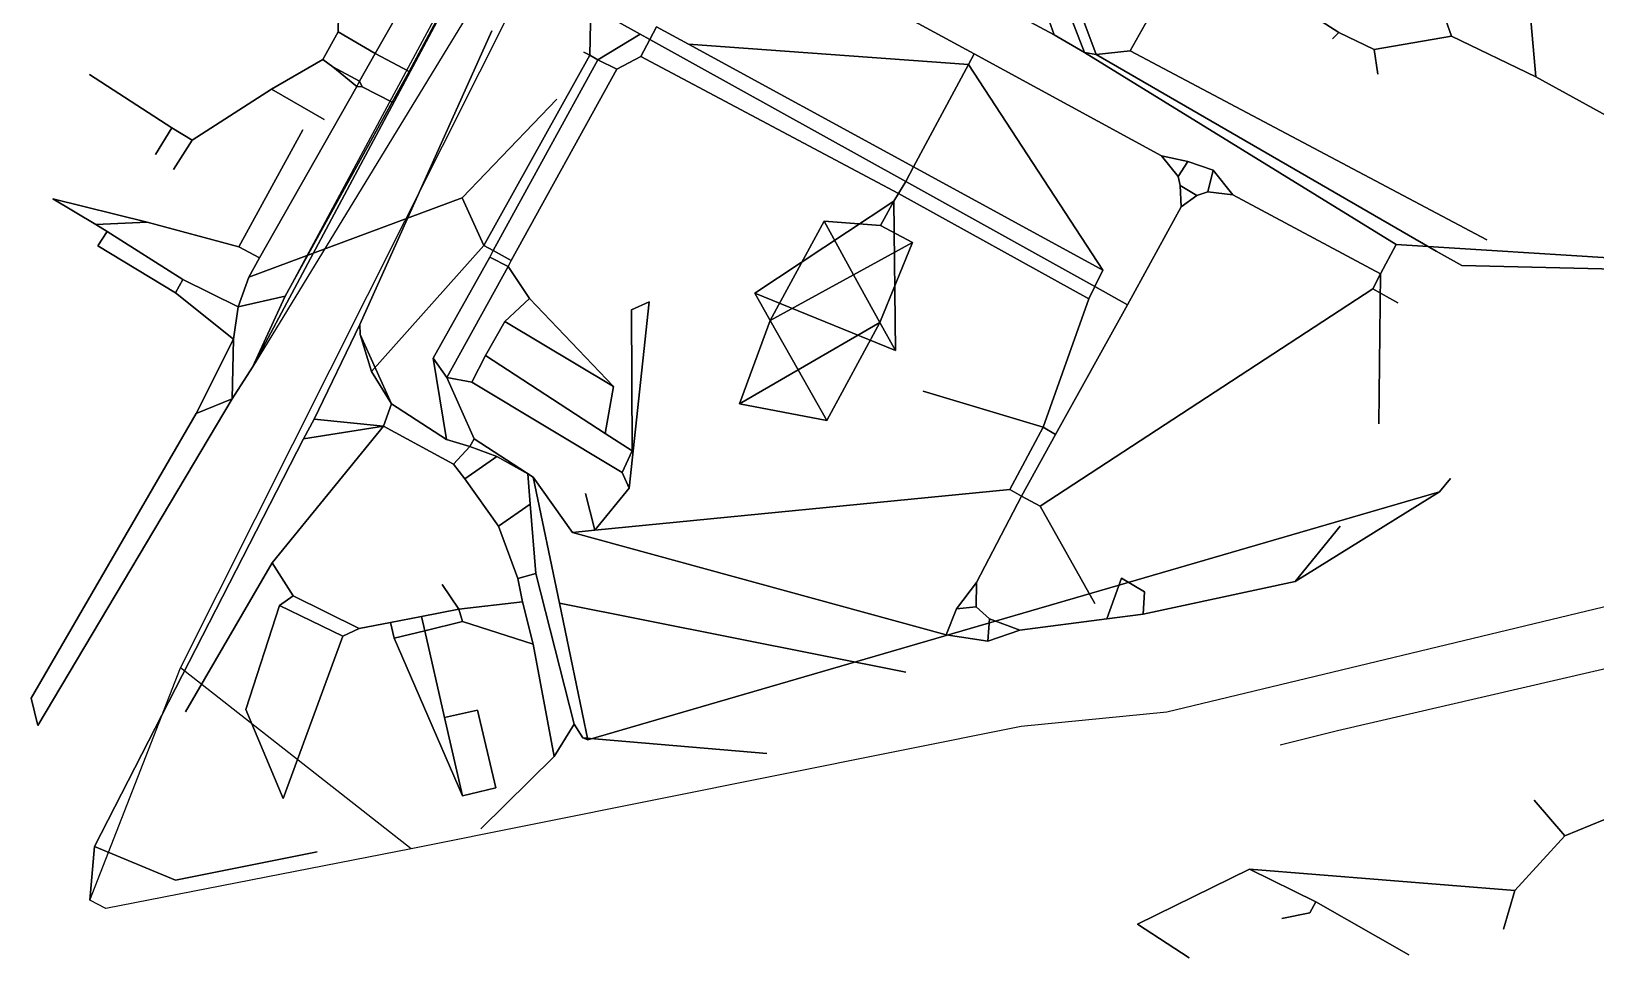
# Model space of a CAD drawing. Header units: metres. Extents: x 327752 to 330295, y 2791490 to 2794271.
# Drawn here: x 327752 to 328526, y 2791505 to 2791963 of the extents above; entities that cross this region are included whole.
import ezdxf

# ---------------------------------------------------------------- set-up
doc = ezdxf.new("R2010")
doc.units = ezdxf.units.M

msp = doc.modelspace()

# ---------------------------------------------------------------- linework, layer by layer
for p, q in [((327861.78, 2791796.78), (328122.09, 2792284.16)), ((328122.09, 2792284.16), (327861.78, 2791796.78)), ((327826.09, 2791648.17), (328069.51, 2792132.43)), ((328037.74, 2792128.93), (327877.99, 2791831.87)), ((327939.24, 2791942.85), (328004.42, 2792064.15)), ((328004.42, 2792064.15), (327939.24, 2791942.85)), ((327905.22, 2792013.11), (327904.05, 2791962.54)), ((327904.05, 2791962.54), (327905.22, 2792013.11)), ((328218.67, 2791951.55), (328119.15, 2792005.67)), ((328119.15, 2792005.67), (328218.67, 2791951.55)), ((327952.83, 2792005.19), (327922.5, 2791951.72)), ((327922.5, 2791951.72), (327952.83, 2792005.19)), ((328273.31, 2791952.29), (328257.65, 2791992.35)), ((328257.65, 2791992.35), (328273.31, 2791952.29)), ((328279, 2791951.25), (328262.64, 2791995.22)), ((328262.64, 2791995.22), (328279, 2791951.25)), ((328258.22, 2791961.01), (328248.15, 2791989.38)), ((328248.15, 2791989.38), (328258.22, 2791961.01)), ((327973.37, 2791979.6), (327861.78, 2791796.78)), ((328029.12, 2791974.8), (328028.54, 2791950.97)), ((328028.54, 2791950.97), (328029.12, 2791974.8)), ((328029.12, 2791974.8), (328053.43, 2791961.31)), ((328053.43, 2791961.31), (328029.12, 2791974.8)), ((328449.12, 2791976.17), (328454.75, 2791960.34)), ((328454.75, 2791960.34), (328449.12, 2791976.17)), ((328258.22, 2791961.01), (328244.12, 2791968.62)), ((328244.12, 2791968.62), (328258.22, 2791961.01)), ((328295.9, 2791953.14), (328304.75, 2791968.95)), ((328304.75, 2791968.95), (328295.9, 2791953.14)), ((328399.07, 2791962.17), (328382.06, 2791973.08)), ((328382.06, 2791973.08), (328399.07, 2791962.17)), ((328496.46, 2791940.21), (328493.74, 2791972.06)), ((328493.74, 2791972.06), (328496.46, 2791940.21)), ((327904.05, 2791962.54), (327896.54, 2791948.72)), ((327896.54, 2791948.72), (327904.05, 2791962.54)), ((327922.5, 2791951.72), (327904.05, 2791962.54)), ((327904.05, 2791962.54), (327922.5, 2791951.72)), ((327980.06, 2791962.9), (327914.79, 2791817.76)), ((327914.79, 2791817.76), (327980.06, 2791962.9)), ((328053.43, 2791961.31), (328032.54, 2791948.66)), ((328032.54, 2791948.66), (328053.43, 2791961.31)), ((328053.43, 2791961.31), (328058.26, 2791958.63)), ((328058.26, 2791958.63), (328053.43, 2791961.31)), ((328058.26, 2791958.63), (328061.53, 2791964.97)), ((328061.53, 2791964.97), (328058.26, 2791958.63)), ((328061.53, 2791964.97), (328077.37, 2791956.35)), ((328077.37, 2791956.35), (328061.53, 2791964.97)), ((328273.31, 2791952.29), (328258.22, 2791961.01)), ((328258.22, 2791961.01), (328273.31, 2791952.29)), ((328399.07, 2791962.17), (328395.87, 2791958.94)), ((328395.87, 2791958.94), (328399.07, 2791962.17)), ((328416.47, 2791953.81), (328399.07, 2791962.17)), ((328399.07, 2791962.17), (328416.47, 2791953.81)), ((328416.47, 2791953.81), (328454.75, 2791960.34)), ((328454.75, 2791960.34), (328416.47, 2791953.81)), ((328496.46, 2791940.21), (328454.75, 2791960.34)), ((328454.75, 2791960.34), (328496.46, 2791940.21)), ((327922.5, 2791951.72), (327914.75, 2791938.03)), ((327914.75, 2791938.03), (327922.5, 2791951.72)), ((327922.5, 2791951.72), (327939.24, 2791942.85)), ((327939.24, 2791942.85), (327922.5, 2791951.72)), ((328028.54, 2791950.97), (328025.68, 2791952.43)), ((328025.68, 2791952.43), (328028.54, 2791950.97)), ((328058.26, 2791958.63), (328053.86, 2791950.2)), ((328053.86, 2791950.2), (328058.26, 2791958.63)), ((328058.26, 2791958.63), (328184.84, 2791888.42)), ((328184.84, 2791888.42), (328058.26, 2791958.63)), ((328188.62, 2791895.78), (328077.37, 2791956.35)), ((328215.91, 2791946.32), (328077.37, 2791956.35)), ((328077.37, 2791956.35), (328188.62, 2791895.78)), ((328077.37, 2791956.35), (328215.91, 2791946.32)), ((328218.67, 2791951.55), (328215.91, 2791946.32)), ((328215.91, 2791946.32), (328218.67, 2791951.55)), ((328311.36, 2791901.16), (328218.67, 2791951.55)), ((328218.67, 2791951.55), (328311.36, 2791901.16)), ((328427.47, 2791857.3), (328273.31, 2791952.29)), ((328273.31, 2791952.29), (328279, 2791951.25)), ((328273.31, 2791952.29), (328427.47, 2791857.3)), ((328279, 2791951.25), (328273.31, 2791952.29)), ((328279, 2791951.25), (328295.9, 2791953.14)), ((328295.9, 2791953.14), (328279, 2791951.25)), ((328472.18, 2791859.69), (328295.9, 2791953.14)), ((328295.9, 2791953.14), (328472.18, 2791859.69)), ((328416.47, 2791953.81), (328418.41, 2791941.53)), ((328418.41, 2791941.53), (328416.47, 2791953.81)), ((327871.15, 2791934.11), (327896.54, 2791948.72)), ((327896.54, 2791948.72), (327871.15, 2791934.11)), ((327896.54, 2791948.72), (327901.49, 2791945.17)), ((327901.49, 2791945.17), (327896.54, 2791948.72)), ((327914.75, 2791938.03), (327901.49, 2791945.17)), ((327913.31, 2791935.48), (327901.49, 2791945.17)), ((327901.49, 2791945.17), (327914.75, 2791938.03)), ((327901.49, 2791945.17), (327913.31, 2791935.48)), ((327976.22, 2791856.88), (328028.54, 2791950.97)), ((328028.54, 2791950.97), (327976.22, 2791856.88)), ((328032.54, 2791948.66), (327980.75, 2791854.37)), ((327980.75, 2791854.37), (328032.54, 2791948.66)), ((327989.64, 2791849.44), (328041.97, 2791944.03)), ((328041.97, 2791944.03), (327989.64, 2791849.44)), ((328028.54, 2791950.97), (328032.54, 2791948.66)), ((328032.54, 2791948.66), (328028.54, 2791950.97)), ((328032.54, 2791948.66), (328041.97, 2791944.03)), ((328041.97, 2791944.03), (328032.54, 2791948.66)), ((328053.86, 2791950.2), (328041.97, 2791944.03)), ((328041.97, 2791944.03), (328053.86, 2791950.2)), ((328181.19, 2791882.53), (328053.86, 2791950.2)), ((328053.86, 2791950.2), (328181.19, 2791882.53)), ((328188.62, 2791895.78), (328215.91, 2791946.32)), ((328215.91, 2791946.32), (328188.62, 2791895.78)), ((328215.91, 2791946.32), (328282.4, 2791844.73)), ((328282.4, 2791844.73), (328215.91, 2791946.32)), ((328279, 2791951.25), (328447.24, 2791853.99)), ((328447.24, 2791853.99), (328279, 2791951.25)), ((327821.91, 2791915.09), (327781.13, 2791941.44)), ((327781.13, 2791941.44), (327821.91, 2791915.09)), ((327914.75, 2791938.03), (327913.31, 2791935.48)), ((327913.31, 2791935.48), (327914.75, 2791938.03)), ((327916.03, 2791935.26), (327914.75, 2791938.03)), ((327914.75, 2791938.03), (327916.03, 2791935.26)), ((327930.88, 2791927.71), (327939.24, 2791942.85)), ((327939.24, 2791942.85), (327930.88, 2791927.71)), ((328555.06, 2791907.96), (328496.46, 2791940.21)), ((328496.46, 2791940.21), (328555.06, 2791907.96)), ((327831.89, 2791908.9), (327871.15, 2791934.11)), ((327871.15, 2791934.11), (327831.89, 2791908.9)), ((327865.3, 2791850.79), (327913.31, 2791935.48)), ((327913.31, 2791935.48), (327865.3, 2791850.79)), ((327871.15, 2791934.11), (327897.14, 2791919.14)), ((327897.14, 2791919.14), (327871.15, 2791934.11)), ((327916.03, 2791935.26), (327913.31, 2791935.48)), ((327913.31, 2791935.48), (327916.03, 2791935.26)), ((327930.88, 2791927.71), (327916.03, 2791935.26)), ((327916.03, 2791935.26), (327930.88, 2791927.71)), ((327965.38, 2791880.34), (328012.27, 2791929.13)), ((328012.27, 2791929.13), (327965.38, 2791880.34)), ((327877.99, 2791831.87), (327930.88, 2791927.71)), ((327930.88, 2791927.71), (327877.99, 2791831.87)), ((327821.91, 2791915.09), (327813.81, 2791901.92)), ((327813.81, 2791901.92), (327821.91, 2791915.09)), ((327831.89, 2791908.9), (327821.91, 2791915.09)), ((327821.91, 2791915.09), (327831.89, 2791908.9)), ((327854.92, 2791856.17), (327886.65, 2791914.1)), ((327886.65, 2791914.1), (327854.92, 2791856.17)), ((327831.89, 2791908.9), (327822.77, 2791894.41)), ((327822.77, 2791894.41), (327831.89, 2791908.9)), ((328324.3, 2791898.36), (328311.36, 2791901.16)), ((328311.36, 2791901.16), (328324.3, 2791898.36)), ((328311.36, 2791901.16), (328319.67, 2791890.96)), ((328319.67, 2791890.96), (328311.36, 2791901.16)), ((328324.3, 2791898.36), (328319.67, 2791890.96)), ((328319.67, 2791890.96), (328324.3, 2791898.36)), ((328336.97, 2791894.13), (328324.3, 2791898.36)), ((328324.3, 2791898.36), (328336.97, 2791894.13)), ((328184.84, 2791888.42), (328188.62, 2791895.78)), ((328188.62, 2791895.78), (328184.84, 2791888.42)), ((328188.62, 2791895.78), (328282.4, 2791844.73)), ((328282.4, 2791844.73), (328188.62, 2791895.78)), ((328320.59, 2791886.55), (328319.67, 2791890.96)), ((328319.67, 2791890.96), (328320.59, 2791886.55)), ((328336.97, 2791894.13), (328334.28, 2791883.43)), ((328334.28, 2791883.43), (328336.97, 2791894.13)), ((328336.97, 2791894.13), (328346.57, 2791881.98)), ((328346.57, 2791881.98), (328336.97, 2791894.13)), ((328181.19, 2791882.53), (328179.03, 2791878.75)), ((328179.03, 2791878.75), (328181.19, 2791882.53)), ((328184.84, 2791888.42), (328181.19, 2791882.53)), ((328181.19, 2791882.53), (328184.84, 2791888.42)), ((328181.19, 2791882.53), (328275.34, 2791830.46)), ((328275.34, 2791830.46), (328181.19, 2791882.53)), ((328278.31, 2791836.56), (328184.84, 2791888.42)), ((328184.84, 2791888.42), (328278.31, 2791836.56)), ((328321.15, 2791875.99), (328320.59, 2791886.55)), ((328328.87, 2791881.52), (328320.59, 2791886.55)), ((328320.59, 2791886.55), (328328.87, 2791881.52)), ((328320.59, 2791886.55), (328321.15, 2791875.99)), ((328328.87, 2791881.52), (328334.28, 2791883.43)), ((328334.28, 2791883.43), (328328.87, 2791881.52)), ((328334.28, 2791883.43), (328346.57, 2791881.98)), ((328346.57, 2791881.98), (328334.28, 2791883.43)), ((328346.57, 2791881.98), (328419.68, 2791842.94)), ((328419.68, 2791842.94), (328346.57, 2791881.98)), ((327809.6, 2791868.39), (327762.95, 2791879.89)), ((327762.95, 2791879.89), (327784.27, 2791867.29)), ((327762.95, 2791879.89), (327809.6, 2791868.39)), ((327784.27, 2791867.29), (327762.95, 2791879.89)), ((327965.38, 2791880.34), (327859.9, 2791841.27)), ((327859.9, 2791841.27), (327965.38, 2791880.34)), ((327965.38, 2791880.34), (327976.22, 2791856.88)), ((327976.22, 2791856.88), (327965.38, 2791880.34)), ((328179.03, 2791878.75), (328110.24, 2791833.25)), ((328110.24, 2791833.25), (328179.03, 2791878.75)), ((328179.03, 2791878.75), (328172.35, 2791866.81)), ((328172.35, 2791866.81), (328179.03, 2791878.75)), ((328179.03, 2791878.75), (328179.74, 2791804.93)), ((328179.74, 2791804.93), (328179.03, 2791878.75)), ((328321.15, 2791875.99), (328294.5, 2791827.58)), ((328294.5, 2791827.58), (328321.15, 2791875.99)), ((328321.15, 2791875.99), (328328.87, 2791881.52)), ((328328.87, 2791881.52), (328321.15, 2791875.99)), ((327809.6, 2791868.39), (327784.27, 2791867.29)), ((327784.27, 2791867.29), (327809.6, 2791868.39)), ((327789.84, 2791863.83), (327784.27, 2791867.29)), ((327784.27, 2791867.29), (327789.84, 2791863.83)), ((327809.6, 2791868.39), (327854.92, 2791856.17)), ((327854.92, 2791856.17), (327809.6, 2791868.39)), ((328144.45, 2791868.84), (328117.86, 2791819.8)), ((328117.86, 2791819.8), (328144.45, 2791868.84)), ((328172.35, 2791866.81), (328144.45, 2791868.84)), ((328144.45, 2791868.84), (328159.07, 2791842.4)), ((328144.45, 2791868.84), (328172.35, 2791866.81)), ((328159.07, 2791842.4), (328144.45, 2791868.84)), ((328172.35, 2791866.81), (328188.12, 2791858.35)), ((328188.12, 2791858.35), (328172.35, 2791866.81)), ((327789.84, 2791863.83), (327785.22, 2791856.65)), ((327785.22, 2791856.65), (327789.84, 2791863.83)), ((327827.38, 2791840.13), (327789.84, 2791863.83)), ((327789.84, 2791863.83), (327827.38, 2791840.13)), ((327823.7, 2791833.43), (327785.22, 2791856.65)), ((327785.22, 2791856.65), (327823.7, 2791833.43)), ((327865.3, 2791850.79), (327854.92, 2791856.17)), ((327854.92, 2791856.17), (327865.3, 2791850.79)), ((327920.68, 2791794.57), (327976.22, 2791856.88)), ((327976.22, 2791856.88), (327920.68, 2791794.57)), ((327951.06, 2791801.19), (327979.12, 2791851.15)), ((327979.12, 2791851.15), (327951.06, 2791801.19)), ((327976.22, 2791856.88), (327980.75, 2791854.37)), ((327980.75, 2791854.37), (327976.22, 2791856.88)), ((327979.12, 2791851.15), (327980.75, 2791854.37)), ((327980.75, 2791854.37), (327979.12, 2791851.15)), ((327988.13, 2791846.43), (327979.12, 2791851.15)), ((327979.12, 2791851.15), (327988.13, 2791846.43)), ((327980.75, 2791854.37), (327989.64, 2791849.44)), ((327989.64, 2791849.44), (327980.75, 2791854.37)), ((328159.07, 2791842.4), (328188.12, 2791858.35)), ((328188.12, 2791858.35), (328159.07, 2791842.4)), ((328172.1, 2791818.85), (328188.12, 2791858.35)), ((328188.12, 2791858.35), (328172.1, 2791818.85)), ((328427.47, 2791857.3), (328419.68, 2791842.94)), ((328419.68, 2791842.94), (328427.47, 2791857.3)), ((328816.2, 2791833.27), (328427.47, 2791857.3)), ((328427.47, 2791857.3), (328816.2, 2791833.27)), ((328447.24, 2791853.99), (328459.91, 2791847.03)), ((328447.24, 2791853.99), (328459.91, 2791847.03)), ((328459.91, 2791847.03), (328447.24, 2791853.99)), ((328459.91, 2791847.03), (328447.24, 2791853.99)), ((327859.9, 2791841.27), (327865.3, 2791850.79)), ((327865.3, 2791850.79), (327859.9, 2791841.27)), ((327957.87, 2791791.6), (327988.13, 2791846.43)), ((327988.13, 2791846.43), (327957.87, 2791791.6)), ((327988.13, 2791846.43), (327989.64, 2791849.44)), ((327989.64, 2791849.44), (327988.13, 2791846.43)), ((327998.79, 2791830.64), (327988.13, 2791846.43)), ((327988.13, 2791846.43), (327998.79, 2791830.64)), ((328278.31, 2791836.56), (328282.4, 2791844.73)), ((328282.4, 2791844.73), (328278.31, 2791836.56)), ((328812.32, 2791838.75), (328459.91, 2791847.03)), ((328459.91, 2791847.03), (328812.32, 2791838.75)), ((327827.38, 2791840.13), (327823.7, 2791833.43)), ((327823.7, 2791833.43), (327827.38, 2791840.13)), ((327854.63, 2791826.53), (327827.38, 2791840.13)), ((327827.38, 2791840.13), (327854.63, 2791826.53)), ((327859.9, 2791841.27), (327854.63, 2791826.53)), ((327854.63, 2791826.53), (327859.9, 2791841.27)), ((328159.07, 2791842.4), (328117.86, 2791819.8)), ((328117.86, 2791819.8), (328159.07, 2791842.4)), ((328172.1, 2791818.85), (328159.07, 2791842.4)), ((328159.07, 2791842.4), (328172.1, 2791818.85)), ((328251.38, 2791728.04), (328415.85, 2791835.43)), ((328415.85, 2791835.43), (328251.38, 2791728.04)), ((328278.31, 2791836.56), (328275.34, 2791830.46)), ((328275.34, 2791830.46), (328278.31, 2791836.56)), ((328294.5, 2791827.58), (328278.31, 2791836.56)), ((328278.31, 2791836.56), (328294.5, 2791827.58)), ((328419.68, 2791842.94), (328415.85, 2791835.43)), ((328415.85, 2791835.43), (328419.68, 2791842.94)), ((328428.18, 2791828.57), (328415.85, 2791835.43)), ((328415.85, 2791835.43), (328428.18, 2791828.57)), ((328419.68, 2791842.94), (328418.77, 2791768.67)), ((328418.77, 2791768.67), (328419.68, 2791842.94)), ((327852.32, 2791810.54), (327823.7, 2791833.43)), ((327823.7, 2791833.43), (327852.32, 2791810.54)), ((327877.99, 2791831.87), (327854.63, 2791826.53)), ((327854.63, 2791826.53), (327877.99, 2791831.87)), ((327861.78, 2791796.78), (327877.99, 2791831.87)), ((327877.99, 2791831.87), (327861.78, 2791796.78)), ((327998.79, 2791830.64), (327986.53, 2791819.3)), ((327986.53, 2791819.3), (327998.79, 2791830.64)), ((327998.79, 2791830.64), (328040.34, 2791787.23)), ((328040.34, 2791787.23), (327998.79, 2791830.64)), ((328057.88, 2791829.03), (328048.11, 2791736.87)), ((328048.11, 2791736.87), (328057.88, 2791829.03)), ((328049.18, 2791825.09), (328057.88, 2791829.03)), ((328049.18, 2791825.09), (328057.88, 2791829.03)), ((328057.88, 2791829.03), (328049.18, 2791825.09)), ((328057.88, 2791829.03), (328049.18, 2791825.09)), ((328110.24, 2791833.25), (328179.74, 2791804.93)), ((328110.24, 2791833.25), (328117.86, 2791819.8)), ((328179.74, 2791804.93), (328110.24, 2791833.25)), ((328117.86, 2791819.8), (328110.24, 2791833.25)), ((328275.34, 2791830.46), (328252.82, 2791767)), ((328252.82, 2791767), (328275.34, 2791830.46)), ((327854.63, 2791826.53), (327852.32, 2791810.54)), ((327852.32, 2791810.54), (327854.63, 2791826.53)), ((328049.18, 2791825.09), (328049.55, 2791755.34)), ((328049.55, 2791755.34), (328049.18, 2791825.09)), ((328294.5, 2791827.58), (328258.92, 2791763.4)), ((328258.92, 2791763.4), (328294.5, 2791827.58)), ((327914.79, 2791817.76), (327892.18, 2791771.1)), ((327892.18, 2791771.1), (327914.79, 2791817.76)), ((327914.79, 2791817.76), (327914.98, 2791812.94)), ((327914.98, 2791812.94), (327914.79, 2791817.76)), ((327930.46, 2791778.57), (327914.98, 2791812.94)), ((327920.68, 2791794.57), (327914.98, 2791812.94)), ((327914.98, 2791812.94), (327930.46, 2791778.57)), ((327914.98, 2791812.94), (327920.68, 2791794.57)), ((327977.04, 2791802.53), (327986.53, 2791819.3)), ((327986.53, 2791819.3), (327977.04, 2791802.53)), ((328040.34, 2791787.23), (327986.53, 2791819.3)), ((327986.53, 2791819.3), (328040.34, 2791787.23)), ((328117.86, 2791819.8), (328102.58, 2791778.57)), ((328102.58, 2791778.57), (328117.86, 2791819.8)), ((328117.86, 2791819.8), (328131.63, 2791795.39)), ((328131.63, 2791795.39), (328117.86, 2791819.8)), ((328172.1, 2791818.85), (328131.63, 2791795.39)), ((328131.63, 2791795.39), (328172.1, 2791818.85)), ((328172.1, 2791818.85), (328145.77, 2791770.32)), ((328145.77, 2791770.32), (328172.1, 2791818.85)), ((328179.74, 2791804.93), (328172.1, 2791818.85)), ((328172.1, 2791818.85), (328179.74, 2791804.93)), ((327833.96, 2791773.82), (327852.32, 2791810.54)), ((327852.32, 2791810.54), (327833.96, 2791773.82)), ((327851.72, 2791781.06), (327852.32, 2791810.54)), ((327852.32, 2791810.54), (327851.72, 2791781.06)), ((327861.78, 2791796.78), (327851.72, 2791781.06)), ((327851.72, 2791781.06), (327861.78, 2791796.78)), ((327957.7, 2791761.02), (327951.06, 2791801.19)), ((327957.87, 2791791.6), (327951.06, 2791801.19)), ((327951.06, 2791801.19), (327957.7, 2791761.02)), ((327951.06, 2791801.19), (327957.87, 2791791.6)), ((327970.16, 2791789.28), (327977.04, 2791802.53)), ((327977.04, 2791802.53), (327970.16, 2791789.28)), ((327977.04, 2791802.53), (328036.23, 2791763.89)), ((328036.23, 2791763.89), (327977.04, 2791802.53)), ((327930.46, 2791778.57), (327920.68, 2791794.57)), ((327920.68, 2791794.57), (327930.46, 2791778.57)), ((327970.16, 2791789.28), (327957.87, 2791791.6)), ((327957.87, 2791791.6), (327971.46, 2791761.32)), ((327957.87, 2791791.6), (327970.16, 2791789.28)), ((327971.46, 2791761.32), (327957.87, 2791791.6)), ((327970.16, 2791789.28), (328044.64, 2791744.7)), ((328044.64, 2791744.7), (327970.16, 2791789.28)), ((328131.63, 2791795.39), (328102.58, 2791778.57)), ((328102.58, 2791778.57), (328131.63, 2791795.39)), ((328145.77, 2791770.32), (328131.63, 2791795.39)), ((328131.63, 2791795.39), (328145.77, 2791770.32)), ((328040.34, 2791787.23), (328036.23, 2791763.89)), ((328036.23, 2791763.89), (328040.34, 2791787.23)), ((328252.82, 2791767), (328193.53, 2791784.87)), ((328193.53, 2791784.87), (328252.82, 2791767)), ((327833.96, 2791773.82), (327752.35, 2791633.16)), ((327833.96, 2791773.82), (327752.35, 2791633.16)), ((327752.35, 2791633.16), (327833.96, 2791773.82)), ((327752.35, 2791633.16), (327833.96, 2791773.82)), ((327851.72, 2791781.06), (327755.61, 2791619.7)), ((327755.61, 2791619.7), (327851.72, 2791781.06)), ((327851.72, 2791781.06), (327833.96, 2791773.82)), ((327833.96, 2791773.82), (327851.72, 2791781.06)), ((327926.56, 2791767.64), (327930.46, 2791778.57)), ((327930.46, 2791778.57), (327926.56, 2791767.64)), ((327930.46, 2791778.57), (327957.7, 2791761.02)), ((327957.7, 2791761.02), (327930.46, 2791778.57)), ((328145.77, 2791770.32), (328102.58, 2791778.57)), ((328102.58, 2791778.57), (328145.77, 2791770.32)), ((327871.56, 2791699.96), (327926.56, 2791767.64)), ((327926.56, 2791767.64), (327871.56, 2791699.96)), ((327887.01, 2791761.32), (327892.18, 2791771.1)), ((327892.18, 2791771.1), (327887.01, 2791761.32)), ((327887.01, 2791761.32), (327926.56, 2791767.64)), ((327926.56, 2791767.64), (327887.01, 2791761.32)), ((327892.18, 2791771.1), (327926.56, 2791767.64)), ((327926.56, 2791767.64), (327892.18, 2791771.1)), ((327961.25, 2791748.76), (327926.56, 2791767.64)), ((327926.56, 2791767.64), (327961.25, 2791748.76)), ((328252.82, 2791767), (328236.34, 2791736.29)), ((328236.34, 2791736.29), (328252.82, 2791767)), ((328258.92, 2791763.4), (328252.82, 2791767)), ((328252.82, 2791767), (328258.92, 2791763.4)), ((327783.54, 2791559.8), (327887.01, 2791761.32)), ((327887.01, 2791761.32), (327783.54, 2791559.8)), ((327969.3, 2791757.57), (327957.7, 2791761.02)), ((327957.7, 2791761.02), (327969.3, 2791757.57)), ((327969.3, 2791757.57), (327971.46, 2791761.32)), ((327971.46, 2791761.32), (327969.3, 2791757.57)), ((328000.52, 2791742.31), (327971.46, 2791761.32)), ((327971.46, 2791761.32), (328000.52, 2791742.31)), ((328049.55, 2791755.34), (328036.23, 2791763.89)), ((328036.23, 2791763.89), (328049.55, 2791755.34)), ((328242.1, 2791733.03), (328258.92, 2791763.4)), ((328258.92, 2791763.4), (328242.1, 2791733.03)), ((327961.25, 2791748.76), (327969.3, 2791757.57)), ((327969.3, 2791757.57), (327961.25, 2791748.76)), ((327966.78, 2791741.47), (327982.55, 2791752.55)), ((327982.55, 2791752.55), (327966.78, 2791741.47)), ((327982.55, 2791752.55), (327969.3, 2791757.57)), ((327969.3, 2791757.57), (327982.55, 2791752.55)), ((327997.93, 2791743.99), (327982.55, 2791752.55)), ((327982.55, 2791752.55), (327997.93, 2791743.99)), ((328044.64, 2791744.7), (328049.55, 2791755.34)), ((328049.55, 2791755.34), (328044.64, 2791744.7)), ((327966.78, 2791741.47), (327961.25, 2791748.76)), ((327961.25, 2791748.76), (327966.78, 2791741.47)), ((327999.12, 2791729.09), (327997.93, 2791743.99)), ((327997.93, 2791743.99), (328000.52, 2791742.31)), ((327997.93, 2791743.99), (327999.12, 2791729.09)), ((328000.52, 2791742.31), (327997.93, 2791743.99)), ((328044.64, 2791744.7), (328048.11, 2791736.87)), ((328048.11, 2791736.87), (328044.64, 2791744.7)), ((327983.44, 2791718.1), (327966.78, 2791741.47)), ((327966.78, 2791741.47), (327983.44, 2791718.1)), ((328000.52, 2791742.31), (328020.07, 2791715.09)), ((328000.52, 2791742.31), (328013.56, 2791680.1)), ((328013.56, 2791680.1), (328000.52, 2791742.31)), ((328020.07, 2791715.09), (328000.52, 2791742.31)), ((328027.68, 2791612.52), (328448.76, 2791735.04)), ((328448.76, 2791735.04), (328027.68, 2791612.52)), ((328048.11, 2791736.87), (328031.06, 2791716.21)), ((328031.06, 2791716.21), (328048.11, 2791736.87)), ((328031.06, 2791716.21), (328236.34, 2791736.29)), ((328236.34, 2791736.29), (328031.06, 2791716.21)), ((328242.1, 2791733.03), (328236.34, 2791736.29)), ((328236.34, 2791736.29), (328242.1, 2791733.03)), ((328448.76, 2791735.04), (328377.46, 2791690.75)), ((328377.46, 2791690.75), (328448.76, 2791735.04)), ((328448.76, 2791735.04), (328454.24, 2791741.68)), ((328454.24, 2791741.68), (328448.76, 2791735.04)), ((327983.44, 2791718.1), (327999.12, 2791729.09)), ((327999.12, 2791729.09), (327983.44, 2791718.1)), ((328001.92, 2791694.79), (327999.12, 2791729.09)), ((327999.12, 2791729.09), (328001.92, 2791694.79)), ((328031.06, 2791716.21), (328026.41, 2791734.36)), ((328026.41, 2791734.36), (328031.06, 2791716.21)), ((328219.87, 2791690.25), (328242.1, 2791733.03)), ((328242.1, 2791733.03), (328219.87, 2791690.25)), ((328242.1, 2791733.03), (328251.38, 2791728.04)), ((328251.38, 2791728.04), (328242.1, 2791733.03)), ((328278.41, 2791679.92), (328251.38, 2791728.04)), ((328251.38, 2791728.04), (328278.41, 2791679.92)), ((327983.44, 2791718.1), (327993.01, 2791692.26)), ((327993.01, 2791692.26), (327983.44, 2791718.1)), ((328031.06, 2791716.21), (328020.07, 2791715.09)), ((328020.07, 2791715.09), (328031.06, 2791716.21)), ((328204.92, 2791664.48), (328020.07, 2791715.09)), ((328020.07, 2791715.09), (328204.92, 2791664.48)), ((328377.46, 2791690.75), (328399.69, 2791718.16)), ((328399.69, 2791718.16), (328377.46, 2791690.75)), ((328657.59, 2791708.8), (328313.9, 2791626.18)), ((327828.7, 2791626.42), (327871.56, 2791699.96)), ((327871.56, 2791699.96), (327828.7, 2791626.42)), ((327871.56, 2791699.96), (327881.91, 2791683.75)), ((327881.91, 2791683.75), (327871.56, 2791699.96)), ((327963.85, 2791677.08), (327955.63, 2791689.25)), ((327955.63, 2791689.25), (327963.85, 2791677.08)), ((328001.92, 2791694.79), (327993.01, 2791692.26)), ((327993.01, 2791692.26), (328001.92, 2791694.79)), ((327993.01, 2791692.26), (327995.36, 2791680.74)), ((327995.36, 2791680.74), (327993.01, 2791692.26)), ((328020.88, 2791620.27), (328001.92, 2791694.79)), ((328001.92, 2791694.79), (328020.88, 2791620.27)), ((328209.9, 2791677.36), (328219.87, 2791690.25)), ((328219.87, 2791690.25), (328209.9, 2791677.36)), ((328219.7, 2791678.28), (328219.87, 2791690.25)), ((328219.87, 2791690.25), (328219.7, 2791678.28)), ((328284.27, 2791672.29), (328291.51, 2791692.53)), ((328291.51, 2791692.53), (328284.27, 2791672.29)), ((328302.93, 2791685.63), (328291.51, 2791692.53)), ((328302.93, 2791685.63), (328291.51, 2791692.53)), ((328291.51, 2791692.53), (328302.93, 2791685.63)), ((328291.51, 2791692.53), (328302.93, 2791685.63)), ((328377.46, 2791690.75), (328302.23, 2791674.68)), ((328302.23, 2791674.68), (328377.46, 2791690.75)), ((327875.14, 2791678.96), (327881.91, 2791683.75)), ((327881.91, 2791683.75), (327875.14, 2791678.96)), ((327914.57, 2791667.51), (327881.91, 2791683.75)), ((327881.91, 2791683.75), (327914.57, 2791667.51)), ((327963.85, 2791677.08), (327995.36, 2791680.74)), ((327995.36, 2791680.74), (327963.85, 2791677.08)), ((328000.5, 2791659.83), (327995.36, 2791680.74)), ((327995.36, 2791680.74), (328000.5, 2791659.83)), ((328302.23, 2791674.68), (328302.93, 2791685.63)), ((328302.93, 2791685.63), (328302.23, 2791674.68)), ((328398.36, 2791617.23), (328684.14, 2791683.3)), ((327858.5, 2791627.59), (327875.14, 2791678.96)), ((327875.14, 2791678.96), (327858.5, 2791627.59)), ((327906.39, 2791663.86), (327875.14, 2791678.96)), ((327875.14, 2791678.96), (327906.39, 2791663.86)), ((327930.02, 2791670.51), (327945.32, 2791673.47)), ((327945.32, 2791673.47), (327930.02, 2791670.51)), ((327945.32, 2791673.47), (327963.85, 2791677.08)), ((327963.85, 2791677.08), (327945.32, 2791673.47)), ((327946.96, 2791666.5), (327945.32, 2791673.47)), ((327945.32, 2791673.47), (327946.96, 2791666.5)), ((327963.85, 2791677.08), (327965.67, 2791671.04)), ((327965.67, 2791671.04), (327963.85, 2791677.08)), ((328027.68, 2791612.52), (328013.56, 2791680.1)), ((328013.56, 2791680.1), (328027.68, 2791612.52)), ((328013.56, 2791680.1), (328184.88, 2791645.93)), ((328184.88, 2791645.93), (328013.56, 2791680.1)), ((328209.9, 2791677.36), (328204.92, 2791664.48)), ((328204.92, 2791664.48), (328209.9, 2791677.36)), ((328219.7, 2791678.28), (328209.9, 2791677.36)), ((328209.9, 2791677.36), (328219.7, 2791678.28)), ((328219.7, 2791678.28), (328226.25, 2791672.35)), ((328226.25, 2791672.35), (328219.7, 2791678.28)), ((328284.27, 2791672.29), (328302.23, 2791674.68)), ((328302.23, 2791674.68), (328284.27, 2791672.29)), ((327906.39, 2791663.86), (327914.57, 2791667.51)), ((327914.57, 2791667.51), (327906.39, 2791663.86)), ((327930.02, 2791670.51), (327914.57, 2791667.51)), ((327914.57, 2791667.51), (327930.02, 2791670.51)), ((327931.91, 2791662.82), (327930.02, 2791670.51)), ((327930.02, 2791670.51), (327931.91, 2791662.82)), ((327931.91, 2791662.82), (327946.96, 2791666.5)), ((327946.96, 2791666.5), (327931.91, 2791662.82)), ((327946.96, 2791666.5), (327965.67, 2791671.04)), ((327965.67, 2791671.04), (327946.96, 2791666.5)), ((327946.96, 2791666.5), (327956.76, 2791623.56)), ((327956.76, 2791623.56), (327946.96, 2791666.5)), ((328000.5, 2791659.83), (327965.67, 2791671.04)), ((327965.67, 2791671.04), (328000.5, 2791659.83)), ((328226.25, 2791672.35), (328225.38, 2791661.33)), ((328225.38, 2791661.33), (328226.25, 2791672.35)), ((328225.38, 2791661.33), (328241.35, 2791666.69)), ((328241.35, 2791666.69), (328225.38, 2791661.33)), ((328226.25, 2791672.35), (328241.35, 2791666.69)), ((328241.35, 2791666.69), (328226.25, 2791672.35)), ((328241.35, 2791666.69), (328284.27, 2791672.29)), ((328284.27, 2791672.29), (328241.35, 2791666.69)), ((327876.96, 2791583.63), (327906.39, 2791663.86)), ((327906.39, 2791663.86), (327876.96, 2791583.63)), ((327931.91, 2791662.82), (327965.6, 2791584.85)), ((327965.6, 2791584.85), (327931.91, 2791662.82)), ((328010.93, 2791604.36), (328000.5, 2791659.83)), ((328000.5, 2791659.83), (328010.93, 2791604.36)), ((328204.92, 2791664.48), (328225.38, 2791661.33)), ((328225.38, 2791661.33), (328204.92, 2791664.48)), ((327781.39, 2791533.25), (327826.09, 2791648.17)), ((327940.18, 2791558.66), (327826.09, 2791648.17)), ((327755.61, 2791619.7), (327752.35, 2791633.16)), ((327752.35, 2791633.16), (327755.61, 2791619.7)), ((327876.96, 2791583.63), (327858.5, 2791627.59)), ((327876.96, 2791583.63), (327858.5, 2791627.59)), ((327858.5, 2791627.59), (327876.96, 2791583.63)), ((327858.5, 2791627.59), (327876.96, 2791583.63)), ((327956.76, 2791623.56), (327972.99, 2791627.26)), ((327972.99, 2791627.26), (327956.76, 2791623.56)), ((327982.15, 2791588.85), (327972.99, 2791627.26)), ((327982.15, 2791588.85), (327972.99, 2791627.26)), ((327972.99, 2791627.26), (327982.15, 2791588.85)), ((327972.99, 2791627.26), (327982.15, 2791588.85)), ((328241.89, 2791619.06), (327940.18, 2791558.66)), ((327965.6, 2791584.85), (327956.76, 2791623.56)), ((327956.76, 2791623.56), (327965.6, 2791584.85)), ((328010.93, 2791604.36), (328020.88, 2791620.27)), ((328020.88, 2791620.27), (328010.93, 2791604.36)), ((328025.19, 2791613.49), (328020.88, 2791620.27)), ((328020.88, 2791620.27), (328025.19, 2791613.49)), ((328313.9, 2791626.18), (328241.89, 2791619.06)), ((328116.08, 2791605.84), (328025.19, 2791613.49)), ((328025.19, 2791613.49), (328027.68, 2791612.52)), ((328025.19, 2791613.49), (328116.08, 2791605.84)), ((328027.68, 2791612.52), (328025.19, 2791613.49)), ((328369.96, 2791610.1), (328398.36, 2791617.23)), ((327974.68, 2791568.54), (328010.93, 2791604.36)), ((328010.93, 2791604.36), (327974.68, 2791568.54)), ((327965.6, 2791584.85), (327982.15, 2791588.85)), ((327982.15, 2791588.85), (327965.6, 2791584.85)), ((328510.84, 2791565.12), (328495.69, 2791582.66)), ((328495.69, 2791582.66), (328510.84, 2791565.12)), ((328544.83, 2791579.14), (328510.84, 2791565.12)), ((328510.84, 2791565.12), (328544.83, 2791579.14)), ((328510.84, 2791565.12), (328486.08, 2791538.04)), ((328486.08, 2791538.04), (328510.84, 2791565.12)), ((327781.39, 2791533.25), (327783.54, 2791559.8)), ((327783.54, 2791559.8), (327781.39, 2791533.25)), ((327783.54, 2791559.8), (327823.71, 2791543.22)), ((327823.71, 2791543.22), (327783.54, 2791559.8)), ((327940.18, 2791558.66), (327789.17, 2791529.11)), ((327823.71, 2791543.22), (327893.72, 2791557.23)), ((327893.72, 2791557.23), (327823.71, 2791543.22)), ((328354.94, 2791548.65), (328299.55, 2791521.49)), ((328299.55, 2791521.49), (328354.94, 2791548.65)), ((328486.08, 2791538.04), (328354.94, 2791548.65)), ((328354.94, 2791548.65), (328486.08, 2791538.04)), ((328354.94, 2791548.65), (328387.64, 2791532.52)), ((328387.64, 2791532.52), (328354.94, 2791548.65)), ((328486.08, 2791538.04), (328480.49, 2791519.03)), ((328480.49, 2791519.03), (328486.08, 2791538.04)), ((327789.17, 2791529.11), (327781.39, 2791533.25)), ((328384.63, 2791527.05), (328370.92, 2791524.29)), ((328370.92, 2791524.29), (328384.63, 2791527.05)), ((328387.64, 2791532.52), (328384.63, 2791527.05)), ((328384.63, 2791527.05), (328387.64, 2791532.52)), ((328387.64, 2791532.52), (328433.64, 2791506.21)), ((328433.64, 2791506.21), (328387.64, 2791532.52)), ((328324.99, 2791504.87), (328299.55, 2791521.49)), ((328299.55, 2791521.49), (328324.99, 2791504.87))]:
    msp.add_line(p, q)

doc.saveas('drawing.dxf')
